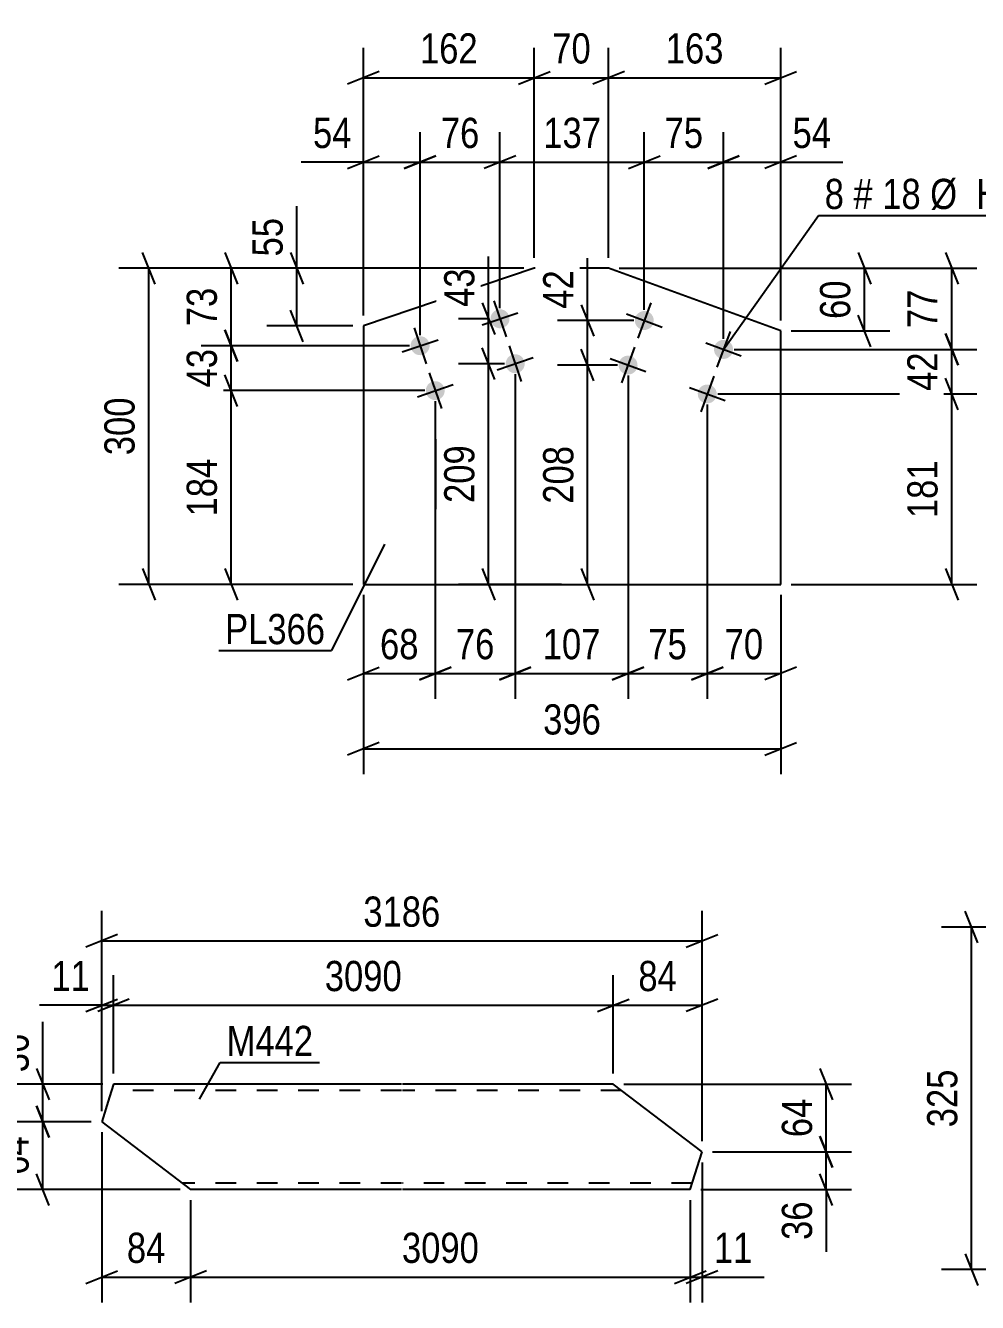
# Model space of a CAD drawing. Header units: millimetres. Extents: x 0 to 594, y 0 to 420.
# Drawn here: x 352 to 442.4, y 205.6 to 326.8 of the extents above; entities that cross this region are included whole.
import ezdxf

# ---------------------------------------------------------------- set-up
doc = ezdxf.new("R2010")
doc.units = ezdxf.units.MM
doc.linetypes.add('DXK_LINE_DOT2', pattern=[3.9198, 1.9599, -1.9599])
doc.styles.add('Arial Narrow', font='ARIALN.TTF', dxfattribs={"height": 0.2})

# ---------------------------------------------------------------- blocks, each defined once
blk = doc.blocks.new('Part-570345951-5773 - 5767')
at = {"color": 2, "linetype": 'Continuous'}
for p, q in [((360.39, 226.31), (360.02, 225.11)), ((387.71, 226.31), (360.39, 226.31)), ((407.81, 226.31), (387.81, 226.31)), ((416.23, 219.89), (407.81, 226.31)), ((360.02, 225.11), (359.28, 222.74)), ((359.28, 222.74), (367.71, 216.31)), ((415.12, 216.31), (416.23, 219.89)), ((387.71, 216.31), (367.71, 216.31)), ((415.12, 216.31), (387.81, 216.31))]:
    blk.add_line(p, q, dxfattribs=at)
at = {"color": 7, "linetype": 'DXK_LINE_DOT2'}
for p, q in [((387.71, 225.71), (360.2, 225.71)), ((408.59, 225.71), (387.81, 225.71)), ((387.71, 216.91), (366.92, 216.91)), ((415.3, 216.91), (387.81, 216.91))]:
    blk.add_line(p, q, dxfattribs=at)
blk = doc.blocks.new('Bolt-570345951-1724 - 1718')
at = {"linetype": 'Continuous'}
for points in [[(397.92, 299.22, -1), (396.21, 298.65, -1)], [(390.34, 296.67, -1), (388.63, 296.09, -1)], [(399.36, 294.96, -1), (397.65, 294.38, -1)], [(391.77, 292.4, -1), (390.07, 291.83, -1)]]:
    blk.add_hatch(color=1, dxfattribs=at).paths.add_polyline_path(points)
at = {"color": 1, "linetype": 'Continuous'}
for p, q in [((396.49, 300.64), (397.64, 297.23)), ((395.36, 298.36), (398.77, 299.51)), ((388.91, 298.09), (390.06, 294.67)), ((387.78, 295.8), (391.19, 296.95)), ((397.93, 296.38), (399.08, 292.97)), ((396.8, 294.1), (400.21, 295.25)), ((390.35, 293.82), (391.5, 290.41)), ((389.22, 291.54), (392.63, 292.69))]:
    blk.add_line(p, q, dxfattribs=at)
blk = doc.blocks.new('Bolt-570345951-1729 - 1718')
at = {"linetype": 'Continuous'}
for points in [[(411.6, 298.46, -1), (409.91, 299.08, -1)], [(419.12, 295.72, -1), (417.42, 296.34, -1)], [(410.06, 294.23, -1), (408.37, 294.85, -1)], [(417.57, 291.49, -1), (415.88, 292.11, -1)]]:
    blk.add_hatch(color=1, dxfattribs=at).paths.add_polyline_path(points)
at = {"color": 1, "linetype": 'Continuous'}
for p, q in [((409.06, 299.39), (412.45, 298.15)), ((411.37, 300.46), (410.14, 297.08)), ((418.89, 297.72), (417.65, 294.34)), ((409.83, 296.23), (408.6, 292.85)), ((416.58, 296.65), (419.96, 295.41)), ((407.52, 295.16), (410.9, 293.93)), ((417.35, 293.49), (416.11, 290.11)), ((415.04, 292.42), (418.42, 291.18))]:
    blk.add_line(p, q, dxfattribs=at)
blk = doc.blocks.new('Part-570345951-1744 - 1718')
at = {"color": 2, "linetype": 'Continuous'}
for p, q in [((400.32, 303.73), (384.1, 298.26)), ((407.37, 303.73), (400.32, 303.73)), ((423.7, 297.78), (407.37, 303.73)), ((384.1, 298.26), (384.1, 273.73)), ((423.7, 273.73), (423.7, 297.78)), ((384.1, 273.73), (423.7, 273.73))]:
    blk.add_line(p, q, dxfattribs=at)
blk = doc.blocks.new('StraightDimension-570345951-5829 - 5767')
at = {"color": 7, "linetype": 'Continuous'}
for p, q in [((359.28, 223.74), (359.28, 236.64)), ((360.39, 227.31), (360.39, 236.64)), ((357.78, 233.19), (360.78, 234.39)), ((361.89, 234.39), (358.89, 233.19)), ((359.28, 233.79), (353.37, 233.79)), ((359.28, 233.79), (353.37, 233.79)), ((359.28, 233.79), (360.39, 233.79))]:
    blk.add_line(p, q, dxfattribs=at)
at = {"color": 0}
blk.add_wipeout([(358.75, 234.54), (358.75, 238.74), (353.9, 238.74), (353.9, 234.54)], dxfattribs=at)
at = {"color": 3, "style": 'Arial Narrow'}
blk.add_text('11', height=2.863, dxfattribs=at).set_placement((354.5, 235.14))
blk = doc.blocks.new('StraightDimension-570345951-5805 - 5767')
at = {"color": 7, "linetype": 'Continuous'}
for p, q in [((360.39, 227.31), (360.39, 236.64)), ((407.81, 227.31), (407.81, 236.64)), ((361.89, 234.39), (358.89, 233.19)), ((406.31, 233.19), (409.31, 234.39)), ((360.39, 233.79), (407.81, 233.79))]:
    blk.add_line(p, q, dxfattribs=at)
at = {"color": 0}
blk.add_wipeout([(388.36, 234.54), (388.36, 238.74), (379.84, 238.74), (379.84, 234.54)], dxfattribs=at)
at = {"color": 3, "style": 'Arial Narrow'}
blk.add_text('3090', height=2.863, dxfattribs=at).set_placement((380.44, 235.14))
blk = doc.blocks.new('StraightDimension-570345951-5864 - 5767')
at = {"color": 7, "linetype": 'Continuous'}
for p, q in [((367.71, 215.31), (367.71, 205.6)), ((415.12, 215.31), (415.12, 205.6)), ((369.21, 208.6), (366.21, 207.4)), ((413.62, 207.4), (416.62, 208.6)), ((367.71, 208), (415.12, 208))]:
    blk.add_line(p, q, dxfattribs=at)
at = {"color": 0}
blk.add_wipeout([(395.67, 208.75), (395.67, 212.95), (387.16, 212.95), (387.16, 208.75)], dxfattribs=at)
at = {"color": 3, "style": 'Arial Narrow'}
blk.add_text('3090', height=2.863, dxfattribs=at).set_placement((387.76, 209.35))
blk = doc.blocks.new('StraightDimension-570345951-5776 - 5767')
at = {"color": 7, "linetype": 'Continuous'}
for p, q in [((359.28, 223.74), (359.28, 242.75)), ((416.23, 220.89), (416.23, 242.75)), ((360.78, 240.5), (357.78, 239.3)), ((414.73, 239.3), (417.73, 240.5)), ((359.28, 239.9), (416.23, 239.9))]:
    blk.add_line(p, q, dxfattribs=at)
at = {"color": 0}
blk.add_wipeout([(392.01, 240.65), (392.01, 244.85), (383.5, 244.85), (383.5, 240.65)], dxfattribs=at)
at = {"color": 3, "style": 'Arial Narrow'}
blk.add_text('3186', height=2.863, dxfattribs=at).set_placement((384.1, 241.25))
blk = doc.blocks.new('StraightDimension-570345951-5787 - 5767')
at = {"color": 7, "linetype": 'Continuous'}
for p, q in [((407.81, 227.31), (407.81, 236.64)), ((416.23, 220.89), (416.23, 236.64)), ((406.31, 233.19), (409.31, 234.39)), ((417.73, 234.39), (414.73, 233.19)), ((407.81, 233.79), (416.23, 233.79))]:
    blk.add_line(p, q, dxfattribs=at)
at = {"color": 0}
blk.add_wipeout([(414.45, 234.54), (414.45, 238.74), (409.59, 238.74), (409.59, 234.54)], dxfattribs=at)
at = {"color": 3, "style": 'Arial Narrow'}
blk.add_text('84', height=2.863, dxfattribs=at).set_placement((410.19, 235.14))
blk = doc.blocks.new('StraightDimension-570345951-5847 - 5767')
at = {"color": 7, "linetype": 'Continuous'}
for p, q in [((416.23, 218.89), (416.23, 205.6)), ((415.12, 215.31), (415.12, 205.6)), ((413.62, 207.4), (416.62, 208.6)), ((417.73, 208.6), (414.73, 207.4)), ((415.12, 208), (416.23, 208)), ((416.23, 208), (422.14, 208)), ((416.23, 208), (422.14, 208))]:
    blk.add_line(p, q, dxfattribs=at)
at = {"color": 0}
blk.add_wipeout([(421.61, 208.75), (421.61, 212.95), (416.76, 212.95), (416.76, 208.75)], dxfattribs=at)
at = {"color": 3, "style": 'Arial Narrow'}
blk.add_text('11', height=2.863, dxfattribs=at).set_placement((417.36, 209.35))
blk = doc.blocks.new('StraightDimension-570345951-5888 - 5767')
at = {"color": 7, "linetype": 'Continuous'}
for p, q in [((359.28, 221.74), (359.28, 205.6)), ((367.71, 215.31), (367.71, 205.6)), ((357.78, 207.4), (360.78, 208.6)), ((369.21, 208.6), (366.21, 207.4)), ((359.28, 208), (367.71, 208))]:
    blk.add_line(p, q, dxfattribs=at)
at = {"color": 0}
blk.add_wipeout([(365.92, 208.75), (365.92, 212.95), (361.06, 212.95), (361.06, 208.75)], dxfattribs=at)
at = {"color": 3, "style": 'Arial Narrow'}
blk.add_text('84', height=2.863, dxfattribs=at).set_placement((361.66, 209.35))
blk = doc.blocks.new('StraightDimension-570345951-5906 - 5767')
at = {"color": 7, "linetype": 'Continuous'}
for p, q in [((353.69, 226.31), (353.69, 232.22)), ((353.69, 226.31), (353.69, 232.22)), ((353.09, 227.81), (354.29, 224.81)), ((359.39, 226.31), (350.84, 226.31)), ((353.69, 222.74), (353.69, 226.31)), ((354.29, 221.24), (353.09, 224.24)), ((358.28, 222.74), (350.84, 222.74))]:
    blk.add_line(p, q, dxfattribs=at)
at = {"color": 0}
blk.add_wipeout([(352.94, 231.7), (348.74, 231.7), (348.74, 226.84), (352.94, 226.84)], dxfattribs=at)
at = {"color": 3, "style": 'Arial Narrow'}
blk.add_text('36', height=2.863, rotation=90.0002, dxfattribs=at).set_placement((352.34, 227.44))
blk = doc.blocks.new('StraightDimension-570345951-5930 - 5767')
at = {"color": 7, "linetype": 'Continuous'}
for p, q in [((353.09, 224.24), (354.29, 221.24)), ((358.28, 222.74), (350.84, 222.74)), ((353.69, 216.31), (353.69, 222.74)), ((354.29, 214.81), (353.09, 217.81)), ((366.71, 216.31), (350.84, 216.31))]:
    blk.add_line(p, q, dxfattribs=at)
at = {"color": 0}
blk.add_wipeout([(352.94, 221.95), (348.74, 221.95), (348.74, 217.1), (352.94, 217.1)], dxfattribs=at)
at = {"color": 3, "style": 'Arial Narrow'}
blk.add_text('64', height=2.863, rotation=90.0002, dxfattribs=at).set_placement((352.34, 217.7))
blk = doc.blocks.new('StraightDimension-570345951-5955 - 5767')
at = {"color": 7, "linetype": 'Continuous'}
for p, q in [((346.52, 227.81), (347.72, 224.81)), ((359.39, 226.31), (344.27, 226.31)), ((347.12, 216.31), (347.12, 226.31)), ((347.72, 214.81), (346.52, 217.81)), ((366.71, 216.31), (344.27, 216.31))]:
    blk.add_line(p, q, dxfattribs=at)
at = {"color": 0}
blk.add_wipeout([(346.37, 224.66), (342.17, 224.66), (342.17, 217.97), (346.37, 217.97)], dxfattribs=at)
at = {"color": 3, "style": 'Arial Narrow'}
blk.add_text('100', height=2.863, rotation=90.0002, dxfattribs=at).set_placement((345.77, 218.57))
blk = doc.blocks.new('StraightDimension-570345951-5987 - 5767')
at = {"color": 7, "linetype": 'Continuous'}
for p, q in [((427.42, 227.81), (428.62, 224.81)), ((408.81, 226.31), (430.42, 226.31)), ((428.02, 219.89), (428.02, 226.31)), ((428.62, 218.39), (427.42, 221.39)), ((417.23, 219.89), (430.42, 219.89))]:
    blk.add_line(p, q, dxfattribs=at)
at = {"color": 0}
blk.add_wipeout([(427.27, 225.53), (423.07, 225.53), (423.07, 220.68), (427.27, 220.68)], dxfattribs=at)
at = {"color": 3, "style": 'Arial Narrow'}
blk.add_text('64', height=2.863, rotation=90.0002, dxfattribs=at).set_placement((426.67, 221.28))
blk = doc.blocks.new('StraightDimension-570345951-6011 - 5767')
at = {"color": 7, "linetype": 'Continuous'}
for p, q in [((427.42, 221.39), (428.62, 218.39)), ((417.23, 219.89), (430.42, 219.89)), ((428.02, 216.31), (428.02, 219.89)), ((428.62, 214.81), (427.42, 217.81)), ((416.12, 216.31), (430.42, 216.31)), ((428.02, 216.31), (428.02, 210.41)), ((428.02, 216.31), (428.02, 210.41))]:
    blk.add_line(p, q, dxfattribs=at)
at = {"color": 0}
blk.add_wipeout([(427.27, 215.79), (423.07, 215.79), (423.07, 210.93), (427.27, 210.93)], dxfattribs=at)
at = {"color": 3, "style": 'Arial Narrow'}
blk.add_text('36', height=2.863, rotation=90.0002, dxfattribs=at).set_placement((426.67, 211.53))
blk = doc.blocks.new('StraightDimension-570345951-2966 - 2890')
at = {"color": 7, "linetype": 'Continuous'}
for p, q in [((442.4, 239.72), (441.2, 242.72)), ((457.88, 241.22), (438.95, 241.22)), ((441.8, 208.72), (441.8, 241.22)), ((441.2, 210.22), (442.4, 207.22)), ((457.88, 208.72), (438.95, 208.72))]:
    blk.add_line(p, q, dxfattribs=at)
at = {"color": 0}
blk.add_wipeout([(441.05, 228.31), (436.85, 228.31), (436.85, 221.62), (441.05, 221.62)], dxfattribs=at)
at = {"color": 3, "style": 'Arial Narrow'}
blk.add_text('325', height=2.863, rotation=90.0002, dxfattribs=at).set_placement((440.45, 222.22))
blk = doc.blocks.new('StraightDimension-570345951-1770 - 1718')
at = {"color": 7, "linetype": 'Continuous'}
for p, q in [((395.98, 298.94), (395.98, 304.84)), ((395.98, 298.94), (395.98, 304.84)), ((395.38, 300.44), (396.58, 297.44)), ((396.06, 298.94), (393.13, 298.94)), ((395.98, 294.67), (395.98, 298.94)), ((396.58, 293.17), (395.38, 296.17)), ((397.5, 294.67), (393.13, 294.67))]:
    blk.add_line(p, q, dxfattribs=at)
at = {"color": 0}
blk.add_wipeout([(395.23, 304.32), (391.03, 304.32), (391.03, 299.46), (395.23, 299.46)], dxfattribs=at)
at = {"color": 3, "style": 'Arial Narrow'}
blk.add_text('43', height=2.863, rotation=90.0002, dxfattribs=at).set_placement((394.63, 300.06))
blk = doc.blocks.new('StraightDimension-570345951-1746 - 1718')
at = {"color": 7, "linetype": 'Continuous'}
for p, q in [((405.97, 293.04), (404.77, 296.04)), ((408.21, 294.54), (402.52, 294.54)), ((405.37, 273.73), (405.37, 294.54)), ((404.77, 275.23), (405.97, 272.23)), ((404.9, 273.73), (407.77, 273.73))]:
    blk.add_line(p, q, dxfattribs=at)
at = {"color": 0}
blk.add_wipeout([(404.62, 287.48), (400.42, 287.48), (400.42, 280.79), (404.62, 280.79)], dxfattribs=at)
at = {"color": 3, "style": 'Arial Narrow'}
blk.add_text('208', height=2.863, rotation=90.0002, dxfattribs=at).set_placement((404.02, 281.39))
blk = doc.blocks.new('StraightDimension-570345951-1926 - 1718')
at = {"color": 7, "linetype": 'Continuous'}
for p, q in [((384.1, 299.26), (384.1, 316.64)), ((389.48, 297.38), (389.48, 316.64)), ((382.6, 313.19), (385.6, 314.39)), ((390.98, 314.39), (387.98, 313.19)), ((384.1, 313.79), (378.2, 313.79)), ((384.1, 313.79), (378.2, 313.79)), ((384.1, 313.79), (389.48, 313.79))]:
    blk.add_line(p, q, dxfattribs=at)
at = {"color": 0}
blk.add_wipeout([(383.58, 314.54), (383.58, 318.74), (378.72, 318.74), (378.72, 314.54)], dxfattribs=at)
at = {"color": 3, "style": 'Arial Narrow'}
blk.add_text('54', height=2.863, dxfattribs=at).set_placement((379.32, 315.14))
blk = doc.blocks.new('StraightDimension-570345951-1759 - 1718')
at = {"color": 7, "linetype": 'Continuous'}
for p, q in [((405.37, 298.77), (405.37, 304.68)), ((405.37, 298.77), (405.37, 304.68)), ((404.77, 300.27), (405.97, 297.27)), ((409.75, 298.77), (402.52, 298.77)), ((405.37, 294.54), (405.37, 298.77)), ((405.97, 293.04), (404.77, 296.04)), ((408.21, 294.54), (402.52, 294.54))]:
    blk.add_line(p, q, dxfattribs=at)
at = {"color": 0}
blk.add_wipeout([(404.62, 304.15), (400.42, 304.15), (400.42, 299.29), (404.62, 299.29)], dxfattribs=at)
at = {"color": 3, "style": 'Arial Narrow'}
blk.add_text('42', height=2.863, rotation=90.0002, dxfattribs=at).set_placement((404.02, 299.89))
blk = doc.blocks.new('StraightDimension-570345951-1780 - 1718')
at = {"color": 7, "linetype": 'Continuous'}
for p, q in [((396.58, 293.17), (395.38, 296.17)), ((397.5, 294.67), (393.13, 294.67)), ((395.98, 273.73), (395.98, 294.67)), ((395.38, 275.23), (396.58, 272.23)), ((402.9, 273.73), (393.13, 273.73))]:
    blk.add_line(p, q, dxfattribs=at)
at = {"color": 0}
blk.add_wipeout([(395.23, 287.54), (391.03, 287.54), (391.03, 280.86), (395.23, 280.86)], dxfattribs=at)
at = {"color": 3, "style": 'Arial Narrow'}
blk.add_text('209', height=2.863, rotation=90.0002, dxfattribs=at).set_placement((394.63, 281.46))
blk = doc.blocks.new('StraightDimension-570345951-1794 - 1718')
at = {"color": 7, "linetype": 'Continuous'}
for p, q in [((390.92, 291.12), (390.92, 262.88)), ((384.1, 272.73), (384.1, 262.88)), ((382.6, 264.68), (385.6, 265.88)), ((392.42, 265.88), (389.42, 264.68)), ((384.1, 265.28), (390.92, 265.28))]:
    blk.add_line(p, q, dxfattribs=at)
at = {"color": 0}
blk.add_wipeout([(389.94, 266.03), (389.94, 270.23), (385.08, 270.23), (385.08, 266.03)], dxfattribs=at)
at = {"color": 3, "style": 'Arial Narrow'}
blk.add_text('68', height=2.863, dxfattribs=at).set_placement((385.68, 266.63))
blk = doc.blocks.new('StraightDimension-570345951-1800 - 1718')
at = {"color": 7, "linetype": 'Continuous'}
for p, q in [((416.73, 290.8), (416.73, 262.88)), ((423.7, 272.73), (423.7, 262.88)), ((415.23, 264.68), (418.23, 265.88)), ((425.2, 265.88), (422.2, 264.68)), ((416.73, 265.28), (423.7, 265.28))]:
    blk.add_line(p, q, dxfattribs=at)
at = {"color": 0}
blk.add_wipeout([(422.64, 266.03), (422.64, 270.23), (417.78, 270.23), (417.78, 266.03)], dxfattribs=at)
at = {"color": 3, "style": 'Arial Narrow'}
blk.add_text('70', height=2.863, dxfattribs=at).set_placement((418.38, 266.63))
blk = doc.blocks.new('StraightDimension-570345951-1806 - 1718')
at = {"color": 7, "linetype": 'Continuous'}
for p, q in [((409.21, 293.54), (409.21, 262.88)), ((416.73, 290.8), (416.73, 262.88)), ((407.71, 264.68), (410.71, 265.88)), ((418.23, 265.88), (415.23, 264.68)), ((409.21, 265.28), (416.73, 265.28))]:
    blk.add_line(p, q, dxfattribs=at)
at = {"color": 0}
blk.add_wipeout([(415.4, 266.03), (415.4, 270.23), (410.54, 270.23), (410.54, 266.03)], dxfattribs=at)
at = {"color": 3, "style": 'Arial Narrow'}
blk.add_text('75', height=2.863, dxfattribs=at).set_placement((411.14, 266.63))
blk = doc.blocks.new('StraightDimension-570345951-1814 - 1718')
at = {"color": 7, "linetype": 'Continuous'}
for p, q in [((398.5, 293.67), (398.5, 262.88)), ((409.21, 293.54), (409.21, 262.88)), ((397, 264.68), (400, 265.88)), ((410.71, 265.88), (407.71, 264.68)), ((398.5, 265.28), (409.21, 265.28))]:
    blk.add_line(p, q, dxfattribs=at)
at = {"color": 0}
blk.add_wipeout([(407.2, 266.03), (407.2, 270.23), (400.52, 270.23), (400.52, 266.03)], dxfattribs=at)
at = {"color": 3, "style": 'Arial Narrow'}
blk.add_text('107', height=2.863, dxfattribs=at).set_placement((401.12, 266.63))
blk = doc.blocks.new('StraightDimension-570345951-1886 - 1718')
at = {"color": 7, "linetype": 'Continuous'}
for p, q in [((418.27, 297.03), (418.27, 316.64)), ((423.7, 298.78), (423.7, 316.64)), ((416.77, 313.19), (419.77, 314.39)), ((425.2, 314.39), (422.2, 313.19)), ((418.27, 313.79), (423.7, 313.79)), ((423.7, 313.79), (429.6, 313.79)), ((423.7, 313.79), (429.6, 313.79))]:
    blk.add_line(p, q, dxfattribs=at)
at = {"color": 0}
blk.add_wipeout([(429.08, 314.54), (429.08, 318.74), (424.22, 318.74), (424.22, 314.54)], dxfattribs=at)
at = {"color": 3, "style": 'Arial Narrow'}
blk.add_text('54', height=2.863, dxfattribs=at).set_placement((424.82, 315.14))
blk = doc.blocks.new('StraightDimension-570345951-1822 - 1718')
at = {"color": 7, "linetype": 'Continuous'}
for p, q in [((398.5, 293.67), (398.5, 262.88)), ((390.92, 291.12), (390.92, 262.88)), ((389.42, 264.68), (392.42, 265.88)), ((400, 265.88), (397, 264.68)), ((390.92, 265.28), (398.5, 265.28))]:
    blk.add_line(p, q, dxfattribs=at)
at = {"color": 0}
blk.add_wipeout([(397.14, 266.03), (397.14, 270.23), (392.28, 270.23), (392.28, 266.03)], dxfattribs=at)
at = {"color": 3, "style": 'Arial Narrow'}
blk.add_text('76', height=2.863, dxfattribs=at).set_placement((392.88, 266.63))
blk = doc.blocks.new('StraightDimension-570345951-1831 - 1718')
at = {"color": 7, "linetype": 'Continuous'}
for p, q in [((364.34, 302.23), (363.14, 305.23)), ((399.32, 303.73), (360.89, 303.73)), ((363.74, 273.73), (363.74, 303.73)), ((363.14, 275.23), (364.34, 272.23)), ((383.1, 273.73), (360.89, 273.73))]:
    blk.add_line(p, q, dxfattribs=at)
at = {"color": 0}
blk.add_wipeout([(362.99, 292.07), (358.79, 292.07), (358.79, 285.39), (362.99, 285.39)], dxfattribs=at)
at = {"color": 3, "style": 'Arial Narrow'}
blk.add_text('300', height=2.863, rotation=90.0002, dxfattribs=at).set_placement((362.39, 285.99))
blk = doc.blocks.new('StraightDimension-570345951-1840 - 1718')
at = {"color": 7, "linetype": 'Continuous'}
for p, q in [((372.15, 290.62), (370.95, 293.62)), ((389.92, 292.12), (368.7, 292.12)), ((371.55, 273.73), (371.55, 292.12)), ((370.95, 275.23), (372.15, 272.23)), ((383.1, 273.73), (368.7, 273.73))]:
    blk.add_line(p, q, dxfattribs=at)
at = {"color": 0}
blk.add_wipeout([(370.8, 286.26), (366.6, 286.26), (366.6, 279.58), (370.8, 279.58)], dxfattribs=at)
at = {"color": 3, "style": 'Arial Narrow'}
blk.add_text('184', height=2.863, rotation=90.0002, dxfattribs=at).set_placement((370.2, 280.18))
blk = doc.blocks.new('StraightDimension-570345951-1846 - 1718')
at = {"color": 7, "linetype": 'Continuous'}
for p, q in [((370.95, 297.88), (372.15, 294.88)), ((388.48, 296.38), (368.7, 296.38)), ((371.55, 292.12), (371.55, 296.38)), ((372.15, 290.62), (370.95, 293.62)), ((389.92, 292.12), (368.7, 292.12))]:
    blk.add_line(p, q, dxfattribs=at)
at = {"color": 0}
blk.add_wipeout([(370.8, 296.68), (366.6, 296.68), (366.6, 291.82), (370.8, 291.82)], dxfattribs=at)
at = {"color": 3, "style": 'Arial Narrow'}
blk.add_text('43', height=2.863, rotation=90.0002, dxfattribs=at).set_placement((370.2, 292.42))
blk = doc.blocks.new('StraightDimension-570345951-1854 - 1718')
at = {"color": 7, "linetype": 'Continuous'}
for p, q in [((370.95, 305.23), (372.15, 302.23)), ((399.32, 303.73), (368.7, 303.73)), ((371.55, 296.38), (371.55, 303.73)), ((372.15, 294.88), (370.95, 297.88)), ((388.48, 296.38), (368.7, 296.38))]:
    blk.add_line(p, q, dxfattribs=at)
at = {"color": 0}
blk.add_wipeout([(370.8, 302.48), (366.6, 302.48), (366.6, 297.63), (370.8, 297.63)], dxfattribs=at)
at = {"color": 3, "style": 'Arial Narrow'}
blk.add_text('73', height=2.863, rotation=90.0002, dxfattribs=at).set_placement((370.2, 298.23))
blk = doc.blocks.new('StraightDimension-570345951-1863 - 1718')
at = {"color": 7, "linetype": 'Continuous'}
for p, q in [((440.52, 290.3), (439.32, 293.3)), ((417.73, 291.8), (442.32, 291.8)), ((439.92, 273.73), (439.92, 291.8)), ((439.32, 275.23), (440.52, 272.23)), ((424.7, 273.73), (442.32, 273.73))]:
    blk.add_line(p, q, dxfattribs=at)
at = {"color": 0}
blk.add_wipeout([(439.17, 286.11), (434.97, 286.11), (434.97, 279.42), (439.17, 279.42)], dxfattribs=at)
at = {"color": 3, "style": 'Arial Narrow'}
blk.add_text('181', height=2.863, rotation=90.0002, dxfattribs=at).set_placement((438.57, 280.02))
blk = doc.blocks.new('StraightDimension-570345951-1869 - 1718')
at = {"color": 7, "linetype": 'Continuous'}
for p, q in [((439.32, 297.53), (440.52, 294.53)), ((419.27, 296.03), (442.32, 296.03)), ((439.92, 291.8), (439.92, 296.03)), ((440.52, 290.3), (439.32, 293.3)), ((417.73, 291.8), (442.32, 291.8))]:
    blk.add_line(p, q, dxfattribs=at)
at = {"color": 0}
blk.add_wipeout([(439.17, 296.34), (434.97, 296.34), (434.97, 291.49), (439.17, 291.49)], dxfattribs=at)
at = {"color": 3, "style": 'Arial Narrow'}
blk.add_text('42', height=2.863, rotation=90.0002, dxfattribs=at).set_placement((438.57, 292.09))
blk = doc.blocks.new('StraightDimension-570345951-1877 - 1718')
at = {"color": 7, "linetype": 'Continuous'}
for p, q in [((439.32, 305.23), (440.52, 302.23)), ((408.37, 303.73), (442.32, 303.73)), ((439.92, 296.03), (439.92, 303.73)), ((440.52, 294.53), (439.32, 297.53)), ((419.27, 296.03), (442.32, 296.03))]:
    blk.add_line(p, q, dxfattribs=at)
at = {"color": 0}
blk.add_wipeout([(439.17, 302.31), (434.97, 302.31), (434.97, 297.45), (439.17, 297.45)], dxfattribs=at)
at = {"color": 3, "style": 'Arial Narrow'}
blk.add_text('77', height=2.863, rotation=90.0002, dxfattribs=at).set_placement((438.57, 298.05))
blk = doc.blocks.new('StraightDimension-570345951-1960 - 1718')
at = {"color": 7, "linetype": 'Continuous'}
for p, q in [((407.37, 304.73), (407.37, 324.66)), ((423.7, 298.78), (423.7, 324.66)), ((408.87, 322.41), (405.87, 321.21)), ((422.2, 321.21), (425.2, 322.41)), ((407.37, 321.81), (423.7, 321.81))]:
    blk.add_line(p, q, dxfattribs=at)
at = {"color": 0}
blk.add_wipeout([(418.88, 322.56), (418.88, 326.76), (412.19, 326.76), (412.19, 322.56)], dxfattribs=at)
at = {"color": 3, "style": 'Arial Narrow'}
blk.add_text('163', height=2.863, dxfattribs=at).set_placement((412.79, 323.16))
blk = doc.blocks.new('StraightDimension-570345951-1896 - 1718')
at = {"color": 7, "linetype": 'Continuous'}
for p, q in [((410.75, 299.77), (410.75, 316.64)), ((418.27, 297.03), (418.27, 316.64)), ((409.25, 313.19), (412.25, 314.39)), ((419.77, 314.39), (416.77, 313.19)), ((410.75, 313.79), (418.27, 313.79))]:
    blk.add_line(p, q, dxfattribs=at)
at = {"color": 0}
blk.add_wipeout([(416.94, 314.54), (416.94, 318.74), (412.08, 318.74), (412.08, 314.54)], dxfattribs=at)
at = {"color": 3, "style": 'Arial Narrow'}
blk.add_text('75', height=2.863, dxfattribs=at).set_placement((412.68, 315.14))
blk = doc.blocks.new('StraightDimension-570345951-1970 - 1718')
at = {"color": 7, "linetype": 'Continuous'}
for p, q in [((400.32, 304.73), (400.32, 324.66)), ((407.37, 304.73), (407.37, 324.66)), ((398.82, 321.21), (401.82, 322.41)), ((408.87, 322.41), (405.87, 321.21)), ((400.32, 321.81), (407.37, 321.81))]:
    blk.add_line(p, q, dxfattribs=at)
at = {"color": 0}
blk.add_wipeout([(406.27, 322.56), (406.27, 326.76), (401.42, 326.76), (401.42, 322.56)], dxfattribs=at)
at = {"color": 3, "style": 'Arial Narrow'}
blk.add_text('70', height=2.863, dxfattribs=at).set_placement((402.02, 323.16))
blk = doc.blocks.new('StraightDimension-570345951-1906 - 1718')
at = {"color": 7, "linetype": 'Continuous'}
for p, q in [((397.06, 299.94), (397.06, 316.64)), ((410.75, 299.77), (410.75, 316.64)), ((398.56, 314.39), (395.56, 313.19)), ((409.25, 313.19), (412.25, 314.39)), ((397.06, 313.79), (410.75, 313.79))]:
    blk.add_line(p, q, dxfattribs=at)
at = {"color": 0}
blk.add_wipeout([(407.25, 314.54), (407.25, 318.74), (400.57, 318.74), (400.57, 314.54)], dxfattribs=at)
at = {"color": 3, "style": 'Arial Narrow'}
blk.add_text('137', height=2.863, dxfattribs=at).set_placement((401.17, 315.14))
blk = doc.blocks.new('StraightDimension-570345951-1980 - 1718')
at = {"color": 7, "linetype": 'Continuous'}
for p, q in [((384.1, 299.26), (384.1, 324.66)), ((400.32, 304.73), (400.32, 324.66)), ((385.6, 322.41), (382.6, 321.21)), ((398.82, 321.21), (401.82, 322.41)), ((384.1, 321.81), (400.32, 321.81))]:
    blk.add_line(p, q, dxfattribs=at)
at = {"color": 0}
blk.add_wipeout([(395.55, 322.56), (395.55, 326.76), (388.87, 326.76), (388.87, 322.56)], dxfattribs=at)
at = {"color": 3, "style": 'Arial Narrow'}
blk.add_text('162', height=2.863, dxfattribs=at).set_placement((389.47, 323.16))
blk = doc.blocks.new('StraightDimension-570345951-1916 - 1718')
at = {"color": 7, "linetype": 'Continuous'}
for p, q in [((389.48, 297.38), (389.48, 316.64)), ((397.06, 299.94), (397.06, 316.64)), ((387.98, 313.19), (390.98, 314.39)), ((398.56, 314.39), (395.56, 313.19)), ((389.48, 313.79), (397.06, 313.79))]:
    blk.add_line(p, q, dxfattribs=at)
at = {"color": 0}
blk.add_wipeout([(395.7, 314.54), (395.7, 318.74), (390.85, 318.74), (390.85, 314.54)], dxfattribs=at)
at = {"color": 3, "style": 'Arial Narrow'}
blk.add_text('76', height=2.863, dxfattribs=at).set_placement((391.45, 315.14))
blk = doc.blocks.new('StraightDimension-570345951-1937 - 1718')
at = {"color": 7, "linetype": 'Continuous'}
for p, q in [((431.04, 305.23), (432.24, 302.23)), ((408.37, 303.73), (434.04, 303.73)), ((431.64, 297.78), (431.64, 303.73)), ((432.24, 296.28), (431.04, 299.28)), ((424.7, 297.78), (434.04, 297.78))]:
    blk.add_line(p, q, dxfattribs=at)
at = {"color": 0}
blk.add_wipeout([(430.89, 303.18), (426.69, 303.18), (426.69, 298.32), (430.89, 298.32)], dxfattribs=at)
at = {"color": 3, "style": 'Arial Narrow'}
blk.add_text('60', height=2.863, rotation=90.0002, dxfattribs=at).set_placement((430.29, 298.92))
blk = doc.blocks.new('StraightDimension-570345951-1946 - 1718')
at = {"color": 7, "linetype": 'Continuous'}
for p, q in [((377.79, 303.73), (377.79, 309.63)), ((377.79, 303.73), (377.79, 309.63)), ((377.19, 305.23), (378.39, 302.23)), ((399.32, 303.73), (374.94, 303.73)), ((377.79, 298.26), (377.79, 303.73)), ((378.39, 296.76), (377.19, 299.76)), ((383.1, 298.26), (374.94, 298.26))]:
    blk.add_line(p, q, dxfattribs=at)
at = {"color": 0}
blk.add_wipeout([(377.04, 309.11), (372.84, 309.11), (372.84, 304.25), (377.04, 304.25)], dxfattribs=at)
at = {"color": 3, "style": 'Arial Narrow'}
blk.add_text('55', height=2.863, rotation=90.0002, dxfattribs=at).set_placement((376.44, 304.85))
blk = doc.blocks.new('StraightDimension-570345951-1955 - 1718')
at = {"color": 7, "linetype": 'Continuous'}
for p, q in [((384.1, 272.73), (384.1, 255.74)), ((423.7, 272.73), (423.7, 255.74)), ((385.6, 258.74), (382.6, 257.54)), ((384.1, 258.14), (423.7, 258.14)), ((422.2, 257.54), (425.2, 258.74))]:
    blk.add_line(p, q, dxfattribs=at)
at = {"color": 0}
blk.add_wipeout([(407.24, 258.89), (407.24, 263.09), (400.56, 263.09), (400.56, 258.89)], dxfattribs=at)
at = {"color": 3, "style": 'Arial Narrow'}
blk.add_text('396', height=2.863, dxfattribs=at).set_placement((401.16, 259.49))
blk = doc.blocks.new('Mark-570345951-5769 - 5767')
at = {"color": 0}
blk.add_wipeout([(379.34, 228.98), (379.34, 231.98), (371.12, 231.98), (371.12, 228.98)], dxfattribs=at)
blk.add_wipeout([(379.34, 228.98), (379.34, 231.98), (371.12, 231.98), (371.12, 228.98)], dxfattribs=at)
at = {"color": 30, "linetype": 'Continuous'}
for p, q in [((368.56, 224.9), (370.52, 228.38)), ((370.52, 228.38), (379.94, 228.38))]:
    blk.add_line(p, q, dxfattribs=at)
at = {"color": 3, "style": 'Arial Narrow'}
blk.add_text('M442', height=2.863, dxfattribs=at).set_placement((371.12, 228.98))
blk = doc.blocks.new('Mark-570345951-1740 - 1718')
at = {"color": 0}
blk.add_wipeout([(380.48, 268.06), (380.48, 271.06), (370.98, 271.06), (370.98, 268.06)], dxfattribs=at)
blk.add_wipeout([(380.48, 268.06), (380.48, 271.06), (370.98, 271.06), (370.98, 268.06)], dxfattribs=at)
at = {"color": 30, "linetype": 'Continuous'}
for p in [(386.11, 277.55), (370.38, 267.46)]:
    blk.add_line(p, (381.08, 267.46), dxfattribs=at)
at = {"color": 3, "style": 'Arial Narrow'}
blk.add_text('PL366', height=2.863, dxfattribs=at).set_placement((370.98, 268.06))
blk = doc.blocks.new('MarkSet-570345951-1990 - 1718')
at = {"color": 0}
for points in [[(429.7, 309.35), (429.7, 312.35), (427.87, 312.35), (427.87, 309.35)], [(432.43, 309.35), (432.43, 312.35), (430.6, 312.35), (430.6, 309.35)], [(436.98, 309.35), (436.98, 312.35), (433.33, 312.35), (433.33, 309.35)], [(453.41, 309.35), (453.41, 312.35), (437.88, 312.35), (437.88, 309.35)]]:
    blk.add_wipeout(points, dxfattribs=at)
for points in [[(429.7, 309.35), (429.7, 312.35), (427.87, 312.35), (427.87, 309.35)], [(432.43, 309.35), (432.43, 312.35), (430.6, 312.35), (430.6, 309.35)], [(436.98, 309.35), (436.98, 312.35), (433.33, 312.35), (433.33, 309.35)], [(453.41, 309.35), (453.41, 312.35), (437.88, 312.35), (437.88, 309.35)]]:
    blk.add_wipeout(points, dxfattribs=at)
at = {"color": 7, "linetype": 'Continuous'}
for p, q in [((418.27, 296.03), (427.27, 308.75)), ((427.27, 308.75), (454.01, 308.75))]:
    blk.add_line(p, q, dxfattribs=at)
at = {"color": 3, "style": 'Arial Narrow'}
for s, height, p in [('8', 2.86, (427.87, 309.35)), ('#', 2.86, (430.6, 309.35)), ('18', 2.863, (433.33, 309.35)), ('Ø  HOLES', 2.863, (437.88, 309.35))]:
    blk.add_text(s, height=height, dxfattribs=at).set_placement(p)

msp = doc.modelspace()

# ---------------------------------------------------------------- block references
for name in ['Part-570345951-1744 - 1718', 'Bolt-570345951-1724 - 1718', 'Bolt-570345951-1729 - 1718', 'StraightDimension-570345951-2966 - 2890', 'Part-570345951-5773 - 5767', 'StraightDimension-570345951-5864 - 5767']:
    msp.add_blockref(name, (0, 0))

# ---------------------------------------------------------------- next in the draw order: block references
for name in ['StraightDimension-570345951-1886 - 1718', 'StraightDimension-570345951-1770 - 1718', 'StraightDimension-570345951-1746 - 1718', 'StraightDimension-570345951-1800 - 1718', 'StraightDimension-570345951-5829 - 5767', 'StraightDimension-570345951-5847 - 5767']:
    msp.add_blockref(name, (0, 0))

# ---------------------------------------------------------------- next in the draw order: block references
for name in ['StraightDimension-570345951-1926 - 1718', 'StraightDimension-570345951-1759 - 1718', 'StraightDimension-570345951-5805 - 5767']:
    msp.add_blockref(name, (0, 0))

# ---------------------------------------------------------------- next in the draw order: block references
for name in ['StraightDimension-570345951-1780 - 1718', 'StraightDimension-570345951-1806 - 1718', 'StraightDimension-570345951-5776 - 5767']:
    msp.add_blockref(name, (0, 0))

# ---------------------------------------------------------------- next in the draw order: block references
for name in ['StraightDimension-570345951-1814 - 1718', 'StraightDimension-570345951-1863 - 1718', 'StraightDimension-570345951-1794 - 1718', 'StraightDimension-570345951-5787 - 5767', 'Mark-570345951-5769 - 5767', 'StraightDimension-570345951-5888 - 5767']:
    msp.add_blockref(name, (0, 0))

# ---------------------------------------------------------------- next in the draw order: block references
for name in ['StraightDimension-570345951-1869 - 1718', 'StraightDimension-570345951-1822 - 1718', 'StraightDimension-570345951-5906 - 5767', 'StraightDimension-570345951-5987 - 5767']:
    msp.add_blockref(name, (0, 0))

# ---------------------------------------------------------------- next in the draw order: block references
for name in ['StraightDimension-570345951-1831 - 1718', 'StraightDimension-570345951-1877 - 1718', 'StraightDimension-570345951-5930 - 5767', 'StraightDimension-570345951-6011 - 5767']:
    msp.add_blockref(name, (0, 0))

# ---------------------------------------------------------------- next in the draw order: block references
for name in ['StraightDimension-570345951-1960 - 1718', 'StraightDimension-570345951-1840 - 1718', 'StraightDimension-570345951-5955 - 5767']:
    msp.add_blockref(name, (0, 0))

# ---------------------------------------------------------------- next in the draw order: block references
for name in ['StraightDimension-570345951-1896 - 1718', 'StraightDimension-570345951-1846 - 1718', 'StraightDimension-570345951-1955 - 1718']:
    msp.add_blockref(name, (0, 0))

# ---------------------------------------------------------------- next in the draw order: block references
for name in ['StraightDimension-570345951-1854 - 1718', 'Mark-570345951-1740 - 1718']:
    msp.add_blockref(name, (0, 0))

# ---------------------------------------------------------------- next in the draw order: block references
msp.add_blockref('StraightDimension-570345951-1970 - 1718', (0, 0))

# ---------------------------------------------------------------- next in the draw order: block references
msp.add_blockref('StraightDimension-570345951-1906 - 1718', (0, 0))

# ---------------------------------------------------------------- next in the draw order: block references
for name in ['StraightDimension-570345951-1980 - 1718', 'StraightDimension-570345951-1937 - 1718']:
    msp.add_blockref(name, (0, 0))

# ---------------------------------------------------------------- next in the draw order: block references
for name in ['StraightDimension-570345951-1916 - 1718', 'MarkSet-570345951-1990 - 1718']:
    msp.add_blockref(name, (0, 0))

# ---------------------------------------------------------------- next in the draw order: block references
msp.add_blockref('StraightDimension-570345951-1946 - 1718', (0, 0))

doc.saveas('drawing.dxf')
